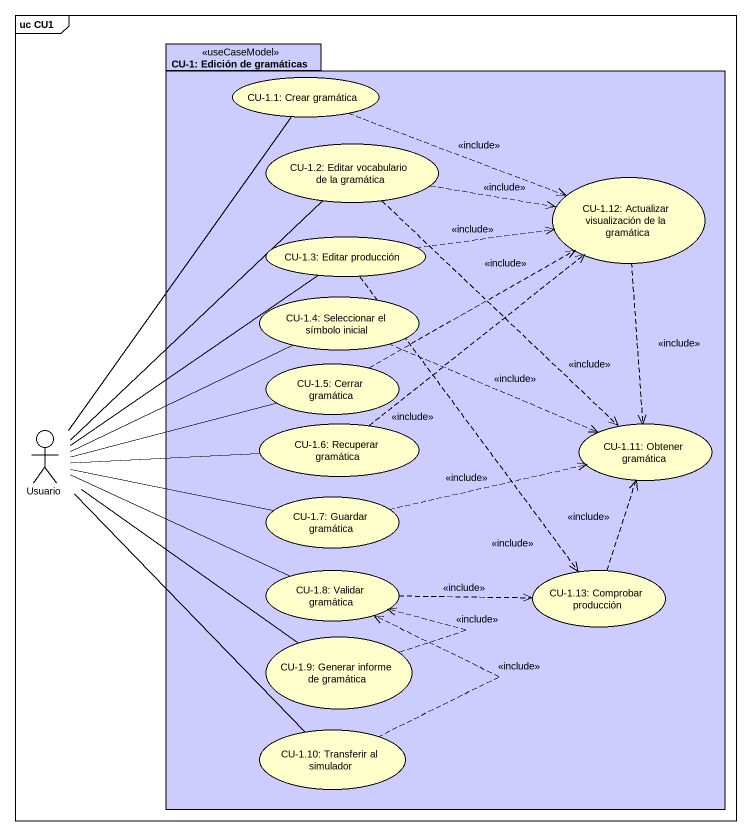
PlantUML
@startuml
mainframe uc CU1
package "CU-1: Edición de gramáticas" as CU_1_Edición_de_gramáticas <<useCaseModel>> #CCCCFF {
  usecase "CU-1.1: Crear gramática" as CU_1_1_Crear_gramática #FFFFCC
  usecase "CU-1.2: Editar vocabulario de la gramática" as CU_1_2_Editar_vocabulario #FFFFCC
  usecase "CU-1.12: Actualizar visualización de la gramática" as CU_1_12_Actualizar #FFFFCC
  usecase "CU-1.3: Editar producción" as CU_1_3_Editar_producción #FFFFCC
  usecase "CU-1.4: Seleccionar el símbolo inicial" as CU_1_4_Seleccionar_el #FFFFCC
  usecase "CU-1.5: Cerrar gramática" as CU_1_5_Cerrar_gramática #FFFFCC
  usecase "CU-1.6: Recuperar gramática" as CU_1_6_Recuperar_gramática #FFFFCC
  usecase "CU-1.11: Obtener gramática" as CU_1_11_Obtener_gramática #FFFFCC
  usecase "CU-1.7: Guardar gramática" as CU_1_7_Guardar_gramática #FFFFCC
  usecase "CU-1.8: Validar gramática" as CU_1_8_Validar_gramática #FFFFCC
  usecase "CU-1.13: Comprobar producción" as CU_1_13_Comprobar_producción #FFFFCC
  usecase "CU-1.9: Generar informe de gramática" as CU_1_9_Generar_informe_de #FFFFCC
  usecase "CU-1.10: Transferir al simulador" as CU_1_10_Transferir_al #FFFFCC
}
actor Usuario
CU_1_1_Crear_gramática .right.> CU_1_12_Actualizar : <<include>>
CU_1_2_Editar_vocabulario .right.> CU_1_12_Actualizar : <<include>>
CU_1_2_Editar_vocabulario ..> CU_1_11_Obtener_gramática : <<include>>
CU_1_12_Actualizar ..> CU_1_11_Obtener_gramática : <<include>>
CU_1_3_Editar_producción .right.> CU_1_12_Actualizar : <<include>>
CU_1_3_Editar_producción ..> CU_1_13_Comprobar_producción : <<include>>
CU_1_4_Seleccionar_el .right.> CU_1_11_Obtener_gramática : <<include>>
CU_1_5_Cerrar_gramática .right.> CU_1_12_Actualizar : <<include>>
Usuario -up- CU_1_1_Crear_gramática
Usuario -up- CU_1_2_Editar_vocabulario
Usuario -up- CU_1_3_Editar_producción
Usuario -right- CU_1_4_Seleccionar_el
Usuario -right- CU_1_5_Cerrar_gramática
Usuario -right- CU_1_6_Recuperar_gramática
Usuario -right- CU_1_7_Guardar_gramática
Usuario -right- CU_1_8_Validar_gramática
Usuario -- CU_1_9_Generar_informe_de
Usuario -- CU_1_10_Transferir_al
CU_1_6_Recuperar_gramática .up.> CU_1_12_Actualizar : <<include>>
CU_1_7_Guardar_gramática .right.> CU_1_11_Obtener_gramática : <<include>>
CU_1_8_Validar_gramática .right.> CU_1_13_Comprobar_producción : <<include>>
CU_1_13_Comprobar_producción .up.> CU_1_11_Obtener_gramática : <<include>>
CU_1_9_Generar_informe_de .up.> CU_1_8_Validar_gramática : <<include>>
CU_1_10_Transferir_al .up.> CU_1_8_Validar_gramática : <<include>>
@enduml
